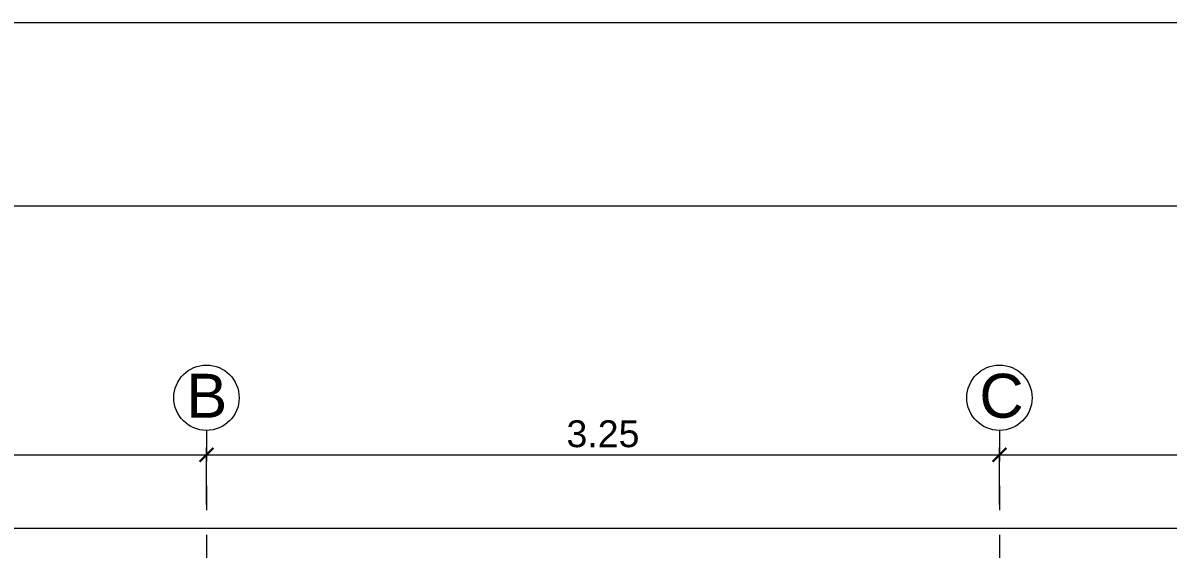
# Model space of a CAD drawing. Header units: millimetres. Extents: x 3779 to 7711, y 1445 to 3132.
# Drawn here: x 3858.945 to 3863.638, y 1488.473 to 1490.628 of the extents above; entities that cross this region are included whole.
import ezdxf

# ---------------------------------------------------------------- set-up
doc = ezdxf.new("R2010")
doc.units = ezdxf.units.MM
doc.header["$PDMODE"] = 3
doc.linetypes.add('DASHDOTX2', pattern=[50.8, 25.4, -12.7, 0, -12.7])
for name, color, linetype, lineweight in [('cotas', 7, 'Continuous', 5), ('EJES', 20, 'DASHDOTX2', 9), ('pluma 1', 1, 'Continuous', 9), ('TEXTO', 7, 'Continuous', 9)]:
    doc.layers.add(name, color=color, linetype=linetype, lineweight=lineweight)
doc.styles.get("Standard").update_dxf_attribs({"font": 'arial.ttf'})
doc.styles.add('TIMES', font='arial.ttf', dxfattribs={"height": 0.11})
doc.dimstyles.new('julio', dxfattribs={"dimtxt": 0.11, "dimasz": 0.057, "dimexe": 0.03, "dimexo": 0.097, "dimgap": 0.0295, "dimtad": 1, "dimzin": 4, "dimdsep": 46, "dimtxsty": 'TIMES', "dimblk": 'ARCHTICK', "dimcen": 0, "dimdle": 0.03, "dimclrd": 256, "dimclre": 256, "dimclrt": 256, "dimadec": 0, "dimazin": 0, "dimtfac": 1, "dimtix": 1, "dimtmove": 2, "dimatfit": 2, "dimldrblk": 'ARCHTICK', "dimfxl": 1, "dimtolj": 1, "dimtzin": 0, "dimlwd": 5, "dimlwe": 5, "dimarcsym": 0})

# ---------------------------------------------------------------- blocks, each defined once
blk = doc.blocks.new('_ArchTick')
at = {"color": 0, "linetype": 'ByBlock', "lineweight": 40, "const_width": 0.15}
blk.add_lwpolyline([(-0.5, -0.5), (0.5, 0.5)], dxfattribs=at)
blk = doc.blocks.new('*D101')
at = {"layer": 'cotas', "lineweight": 5, "transparency": 16777216}
for p, q in [((3856.522, 1488.0562), (3856.522, 1488.5892)), ((3871.522, 1488.0562), (3871.522, 1488.5892)), ((3856.492, 1488.5592), (3871.552, 1488.5592))]:
    blk.add_line(p, q, dxfattribs=at)
at = {"layer": 'Defpoints', "color": 0, "transparency": 16777216}
for p in [(3871.522, 1488.5592), (3856.522, 1487.9592), (3871.522, 1487.9592)]:
    blk.add_point(p, dxfattribs=at)
at = {"layer": 'cotas', "lineweight": 5, "transparency": 16777216, "xscale": 0.057, "yscale": 0.057, "zscale": 0.057, "rotation": 180}
blk.add_blockref('_ArchTick', (3856.522, 1488.5592), dxfattribs=at)
at = {"layer": 'cotas', "lineweight": 5, "transparency": 16777216, "xscale": 0.057, "yscale": 0.057, "zscale": 0.057}
blk.add_blockref('_ArchTick', (3871.522, 1488.5592), dxfattribs=at)
at = {"layer": 'cotas', "transparency": 16777216, "insert": (3864.022, 1488.6449), "char_height": 0.11, "attachment_point": 5, "style": 'TIMES'}
blk.add_mtext('\\A1;15.00', dxfattribs=at)
blk = doc.blocks.new('*D33')
at = {"layer": 'cotas', "lineweight": 5, "transparency": 16777216}
for p, q in [((3856.522, 1488.6562), (3856.522, 1488.8892)), ((3859.697, 1488.6562), (3859.697, 1488.8892)), ((3856.492, 1488.8592), (3859.727, 1488.8592))]:
    blk.add_line(p, q, dxfattribs=at)
at = {"layer": 'Defpoints', "color": 0, "transparency": 16777216}
for p in [(3859.697, 1488.8592), (3856.522, 1488.5592), (3859.697, 1488.5592)]:
    blk.add_point(p, dxfattribs=at)
at = {"layer": 'cotas', "lineweight": 5, "transparency": 16777216, "xscale": 0.057, "yscale": 0.057, "zscale": 0.057, "rotation": 180}
blk.add_blockref('_ArchTick', (3856.522, 1488.8592), dxfattribs=at)
at = {"layer": 'cotas', "lineweight": 5, "transparency": 16777216, "xscale": 0.057, "yscale": 0.057, "zscale": 0.057}
blk.add_blockref('_ArchTick', (3859.697, 1488.8592), dxfattribs=at)
at = {"layer": 'cotas', "transparency": 16777216, "insert": (3858.1095, 1488.9449), "char_height": 0.11, "attachment_point": 5, "style": 'TIMES'}
blk.add_mtext('\\A1;3.18', dxfattribs=at)
blk = doc.blocks.new('*D34')
at = {"layer": 'cotas', "lineweight": 5, "transparency": 16777216}
for p, q in [((3859.697, 1488.6562), (3859.697, 1488.8892)), ((3862.947, 1488.6562), (3862.947, 1488.8892)), ((3859.667, 1488.8592), (3862.977, 1488.8592))]:
    blk.add_line(p, q, dxfattribs=at)
at = {"layer": 'Defpoints', "color": 0, "transparency": 16777216}
for p in [(3862.947, 1488.8592), (3859.697, 1488.5592), (3862.947, 1488.5592)]:
    blk.add_point(p, dxfattribs=at)
at = {"layer": 'cotas', "lineweight": 5, "transparency": 16777216, "xscale": 0.057, "yscale": 0.057, "zscale": 0.057, "rotation": 180}
blk.add_blockref('_ArchTick', (3859.697, 1488.8592), dxfattribs=at)
at = {"layer": 'cotas', "lineweight": 5, "transparency": 16777216, "xscale": 0.057, "yscale": 0.057, "zscale": 0.057}
blk.add_blockref('_ArchTick', (3862.947, 1488.8592), dxfattribs=at)
at = {"layer": 'cotas', "transparency": 16777216, "insert": (3861.322, 1488.9449), "char_height": 0.11, "attachment_point": 5, "style": 'TIMES'}
blk.add_mtext('\\A1;3.25', dxfattribs=at)
blk = doc.blocks.new('*D35')
at = {"layer": 'cotas', "lineweight": 5, "transparency": 16777216}
for p, q in [((3862.947, 1488.6562), (3862.947, 1488.8892)), ((3865.447, 1488.6562), (3865.447, 1488.8892)), ((3862.917, 1488.8592), (3865.477, 1488.8592))]:
    blk.add_line(p, q, dxfattribs=at)
at = {"layer": 'Defpoints', "color": 0, "transparency": 16777216}
for p in [(3865.447, 1488.8592), (3862.947, 1488.5592), (3865.447, 1488.5592)]:
    blk.add_point(p, dxfattribs=at)
at = {"layer": 'cotas', "lineweight": 5, "transparency": 16777216, "xscale": 0.057, "yscale": 0.057, "zscale": 0.057, "rotation": 180}
blk.add_blockref('_ArchTick', (3862.947, 1488.8592), dxfattribs=at)
at = {"layer": 'cotas', "lineweight": 5, "transparency": 16777216, "xscale": 0.057, "yscale": 0.057, "zscale": 0.057}
blk.add_blockref('_ArchTick', (3865.447, 1488.8592), dxfattribs=at)
at = {"layer": 'cotas', "transparency": 16777216, "insert": (3864.197, 1488.9449), "char_height": 0.11, "attachment_point": 5, "style": 'TIMES'}
blk.add_mtext('\\A1;2.50', dxfattribs=at)

msp = doc.modelspace()

# ---------------------------------------------------------------- linework, layer by layer
at = {"layer": 'cotas'}
for points in [[(3853.5634, 1460.9283), (3895.5634, 1460.9283), (3895.5634, 1490.6283), (3853.5634, 1490.6283)], [(3854.3134, 1461.6783), (3894.8134, 1461.6783), (3894.8134, 1489.8783), (3854.3134, 1489.8783)]]:
    msp.add_lwpolyline(points, close=True, dxfattribs=at)
at = {"layer": 'EJES', "ltscale": 0.005}
for p, q in [((3859.697, 1488.9592), (3859.697, 1487.9592)), ((3862.947, 1488.9592), (3862.947, 1487.9592))]:
    msp.add_line(p, q, dxfattribs=at)
at = {"layer": 'pluma 1'}
for centre in [(3859.697, 1489.0931), (3862.947, 1489.0931)]:
    msp.add_circle(centre, 0.1339, dxfattribs=at)

# ---------------------------------------------------------------- texts
at = {"layer": 'TEXTO', "color": 5, "char_height": 0.18, "width": 2.597734, "attachment_point": 1}
for s, insert in [('{\\C7;B}', (3859.6146, 1489.1913)), ('{\\fArial|b0|i0|c0|p34;\\C7;C}', (3862.8646, 1489.1913))]:
    msp.add_mtext(s, dxfattribs=dict(at, insert=insert))

# ---------------------------------------------------------------- dimensions: what is measured, and where the dimension line sits
at = {"layer": 'cotas'}
for base, p1, p2, picture, middle in [((3859.6970035066, 1488.8592296829), (3856.5220035066, 1488.5592296829), (3859.6970035066, 1488.5592296829), '*D33', (3858.1095035066, 1488.9449302286)), ((3862.947, 1488.8592), (3859.697, 1488.5592), (3862.947, 1488.5592), '*D34', (3861.322, 1488.9449)), ((3865.447, 1488.8592), (3862.947, 1488.5592), (3865.447, 1488.5592), '*D35', (3864.197, 1488.9449))]:
    dim = msp.add_linear_dim(base=base, p1=p1, p2=p2, dimstyle='julio', dxfattribs=at)
    dim.commit()
    dim.dimension.update_dxf_attribs({"geometry": picture, "text_midpoint": middle})
dim = msp.add_aligned_dim(p1=(3856.522, 1487.9592), p2=(3871.522, 1487.9592), distance=0.6, dimstyle='julio', dxfattribs=at)
dim.commit()
dim.dimension.update_dxf_attribs({"geometry": '*D101', "text_midpoint": (3864.022, 1488.6449)})

doc.saveas('drawing.dxf')
